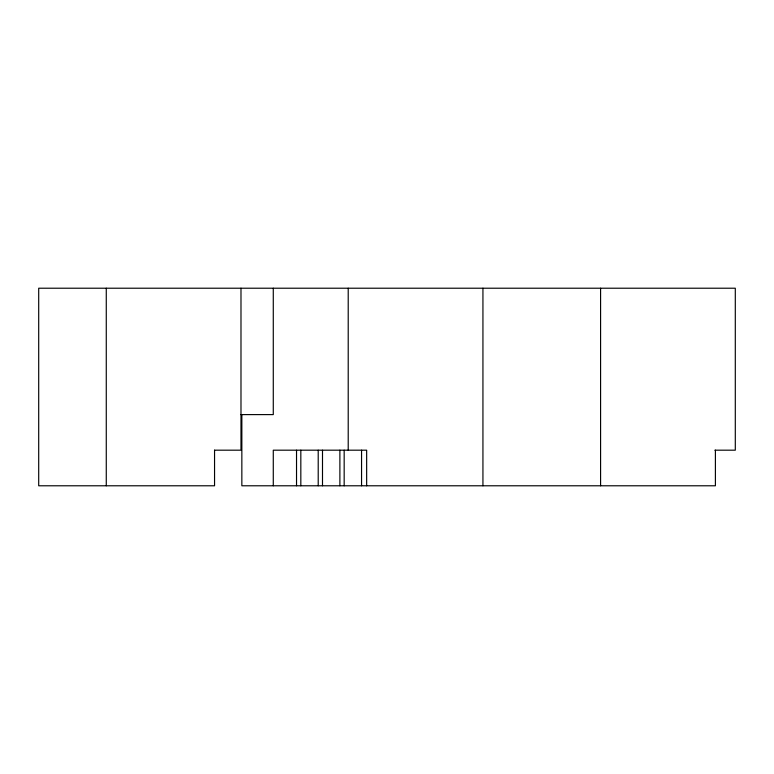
<?xml version="1.0" encoding="UTF-8"?>
<svg xmlns="http://www.w3.org/2000/svg" width="774" height="774" viewBox="0 0 774 774"><rect width="100%" height="100%" fill="white"/><g stroke="black" fill="none" stroke-linecap="round" stroke-linejoin="round"><path stroke-width="1.16" d="M240.869 414.603L273.28 414.603L273.28 288.218M214.475 450.187L240.985 450.187L240.985 288.218M714.876 450.187L735.3 450.187L735.3 288.218L38.7 288.218L38.7 485.782L214.553 485.782L214.553 450.187M715.399 450.187L715.399 485.782L241.846 485.782L241.846 414.603M600.585 288.218L600.585 485.782M482.937 288.218L482.937 485.782M366.653 485.782L366.653 450.187L273.28 450.187L273.28 485.782M361.555 450.187L361.555 485.782M348.213 288.218L348.213 450.187M344.169 450.187L344.169 485.782M339.883 450.187L339.883 485.782M322.497 450.187L322.497 485.782M318.211 450.187L318.211 485.782M300.825 450.187L300.825 485.782M296.529 450.187L296.529 485.782M106.27 288.218L106.27 485.782"/></g></svg>
